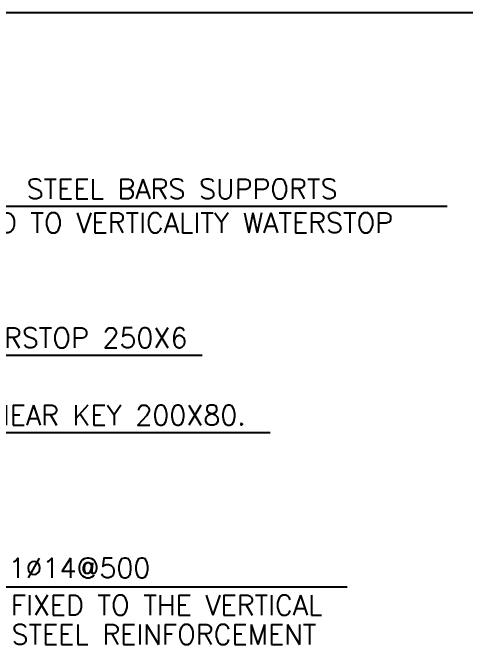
# Model space of a CAD drawing. Extents: x 151242 to 151523, y 158752 to 159354.
# Drawn here: x 151359.1 to 151365.97, y 158873.37 to 158882.94 of the extents above; entities that cross this region are included whole.
import ezdxf
from ezdxf.enums import TextEntityAlignment as Align

# ---------------------------------------------------------------- set-up
doc = ezdxf.new("R2010")
doc.units = 0
doc.header["$LTSCALE"] = 3
doc.header["$MEASUREMENT"] = 0
doc.layers.add('4', color=12, linetype='CONTINUOUS')
doc.styles.add('ROMANS', font='romans.shx')

msp = doc.modelspace()

# ---------------------------------------------------------------- linework, layer by layer
at = {"layer": '4', "color": 15}
for p, q in [((151356.91, 158880.0073), (151365.6766, 158880.0073)), ((151357.1571, 158877.7477), (151361.9698, 158877.7477)), ((151357.9016, 158876.5779), (151363.0004, 158876.5779)), ((151358.355, 158874.2388), (151364.1628, 158874.2388))]:
    msp.add_line(p, q, dxfattribs=at)
at = {"layer": '4', "color": 2, "linetype": 'Continuous'}
msp.add_lwpolyline([(151350.1504, 158882.9358), (151378.6686, 158882.9358)], dxfattribs=at)

# ---------------------------------------------------------------- texts
at = {"layer": '4', "color": 152, "style": 'ROMANS'}
for s, p in [(' STEEL BARS SUPPORTS', (151361.5621, 158880.2661)), ('FIXED TO VERTICALITY WATERSTOP ', (151361.5621, 158879.7535)), ('WATERSTOP 250X6', (151359.863, 158878.0116)), ('SHEAR KEY 200X80.', (151360.5739, 158876.8397)), ('1%%C14@500', (151360.1127, 158874.5266)), ('FIXED TO THE VERTICAL ', (151361.5354, 158873.9632)), (' STEEL REINFORCEMENT', (151361.2887, 158873.5196))]:
    msp.add_text(s, height=0.3, dxfattribs=at).set_placement(p, align=Align.MIDDLE)

doc.saveas('drawing.dxf')
